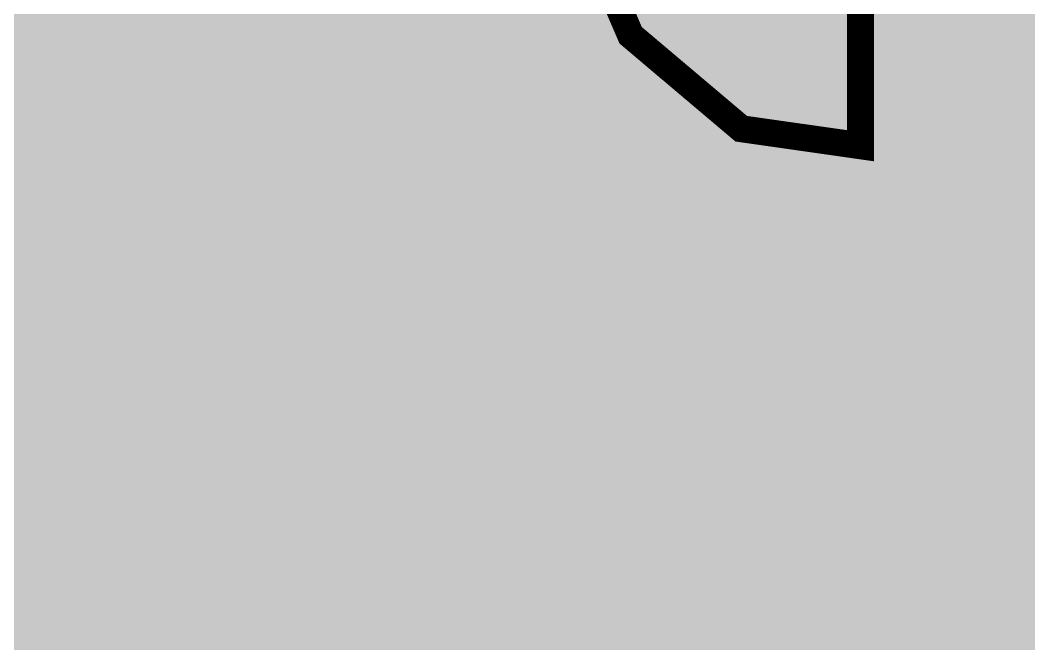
# Model space of a CAD drawing. Header units: inches. Extents: x 50027 to 54188, y -4291 to 1318.
# Drawn here: x 51953.646 to 51956.606, y 780.269 to 782.1 of the extents above; entities that cross this region are included whole.
import ezdxf

# ---------------------------------------------------------------- set-up
doc = ezdxf.new("R2010")
doc.units = ezdxf.units.IN
doc.linetypes.add('HIDDEN', pattern=[9.525, 6.35, -3.175])
doc.layers.add('ACQUA', color=7, linetype='Continuous', true_color=0x76b1f9)
doc.layers.add('water hatch', color=121, linetype='Continuous')

# ---------------------------------------------------------------- blocks, each defined once
blk = doc.blocks.new('FOUNTAIN')
at = {"layer": 'ACQUA', "linetype": 'Continuous', "const_width": 1.321, "elevation": -1.128}
blk.add_lwpolyline([(581.403, 402.197), (578.074, 396.791), (578.906, 391.385), (578.906, 385.979), (577.657, 380.574), (577.657, 375.168), (578.49, 369.346), (578.49, 358.119), (584.316, 358.951), (589.727, 363.525), (592.224, 369.346), (593.473, 374.752), (593.057, 380.158), (590.143, 385.564), (590.559, 390.969), (590.559, 396.375), (587.23, 401.781), (581.819, 402.197)], close=True, dxfattribs=at)

msp = doc.modelspace()

# ---------------------------------------------------------------- hatches: boundary and pattern name
at = {"layer": 'water hatch'}
h = msp.add_hatch(color=256, dxfattribs=at)
h.dxf.hatch_style = 1
h.set_gradient(color1=(132, 132, 132), one_color=1, tint=1, name='CYLINDER')
h.paths.add_polyline_path([(51611.55147, 766.2442), (52007.55147, 766.2442), (52007.55147, 754.2442), (51611.55147, 754.2442)])
h.paths.add_polyline_path([(51605.55147, 790.2442), (52013.55147, 790.2442), (52013.55147, 766.2442), (51605.55147, 766.2442)])

# ---------------------------------------------------------------- block references
at = {"linetype": 'HIDDEN', "xscale": -0.0600000000000015, "yscale": 0.0600000000000015, "zscale": 0.0600000000000015}
msp.add_blockref('FOUNTAIN', (51990.82065, 760.24419, 0.0677), dxfattribs=at)

doc.saveas('drawing.dxf')
